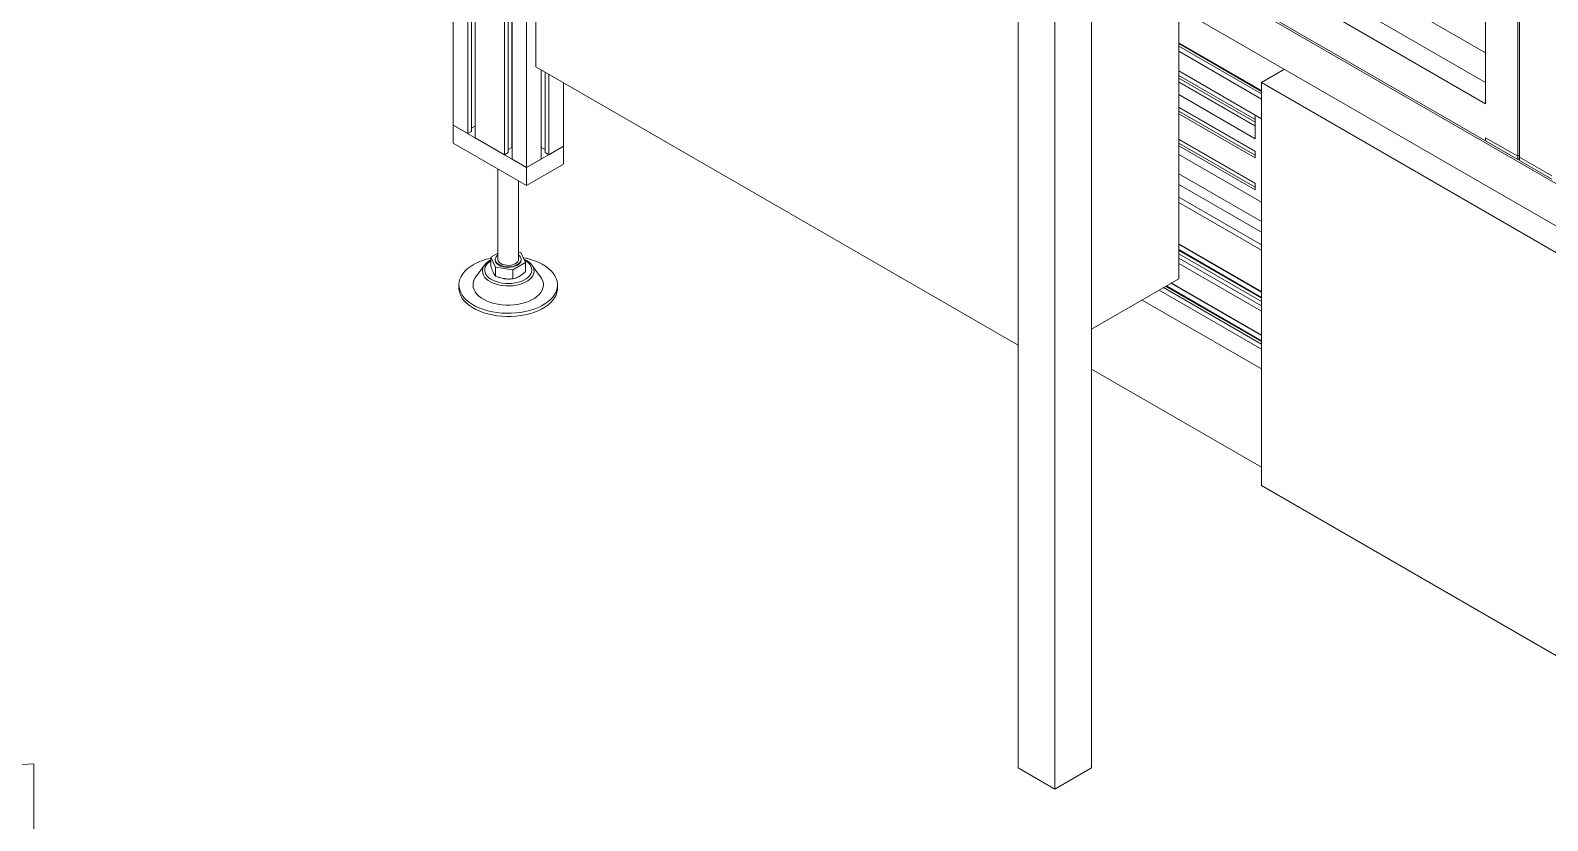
# Model space of a CAD drawing. Header units: millimetres. Extents: x 169 to 14583, y -399 to 10804.
# Drawn here: x 9499 to 10667, y 6953 to 7561 of the extents above; entities that cross this region are included whole.
import ezdxf

# ---------------------------------------------------------------- set-up
doc = ezdxf.new("R2010")
doc.units = ezdxf.units.MM
doc.header["$LTSCALE"] = 35

msp = doc.modelspace()

# ---------------------------------------------------------------- linework, layer by layer
at = {"color": 7, "linetype": 'Continuous', "lineweight": 18}
for p, q in [((10258.84, 6993.664), (10258.84, 8790.053)), ((9823.969, 7488.524), (9823.969, 7994.779)), ((9835.177, 7482.054), (9835.177, 7988.309)), ((9838.005, 7483.687), (9838.005, 7986.676)), ((9840.94, 7487.708), (9840.94, 7984.982)), ((9841.046, 7478.666), (9841.046, 7984.921)), ((9863.461, 7465.726), (9863.461, 7971.981)), ((9866.29, 7467.359), (9866.29, 7970.348)), ((9869.224, 7471.379), (9869.224, 7968.654)), ((9869.33, 7462.338), (9869.33, 7968.593)), ((9880.538, 7455.868), (9880.538, 7962.123)), ((10618.757, 7504.95), (10618.757, 7865.994)), ((10643.506, 7464.534), (10643.506, 7851.348)), ((10644.92, 7850.89), (10644.92, 7463.717)), ((9887.609, 7843.74), (9887.609, 7533.454)), ((10326.722, 7689.866), (10618.757, 7521.278)), ((10312.58, 7681.702), (10618.757, 7504.95)), ((10287.124, 7666.186), (11001.302, 7253.9)), ((10312.58, 7653.123), (10618.757, 7476.371)), ((10287.124, 7633.524), (11743.764, 6792.624)), ((10287.124, 7633.524), (10287.124, 6977.336)), ((10315.408, 7617.196), (10315.408, 6993.664)), ((10618.757, 7544.118), (10552.289, 7582.489)), ((10382.584, 7578.416), (10382.584, 7370.173)), ((10382.584, 7551.822), (10446.223, 7515.083)), ((10382.584, 7551.208), (10446.223, 7514.469)), ((10382.584, 7549.371), (10446.223, 7512.633)), ((10382.584, 7545.289), (10446.223, 7508.551)), ((9887.609, 7533.454), (10258.84, 7319.147)), ((9891.745, 7462.338), (9891.745, 7531.066)), ((9891.852, 7471.379), (9891.852, 7531.005)), ((9894.786, 7467.359), (9894.786, 7529.311)), ((9897.614, 7465.726), (9897.614, 7527.678)), ((10382.584, 7530.183), (10446.223, 7493.445)), ((10441.344, 7492.842), (10382.584, 7526.764)), ((10441.344, 7490.801), (10382.584, 7524.723)), ((10463.909, 7531.468), (10446.223, 7521.259)), ((9908.822, 7472.196), (9908.822, 7521.208)), ((10441.344, 7487.943), (10382.584, 7521.865)), ((10441.344, 7487.699), (10382.584, 7521.621)), ((10382.584, 7511.946), (10441.344, 7478.025)), ((10446.223, 7521.259), (10446.223, 7210.973)), ((10446.223, 7521.259), (10835.132, 7296.746)), ((10441.344, 7468.349), (10382.584, 7502.27)), ((10441.344, 7468.103), (10382.584, 7502.024)), ((10441.344, 7465.245), (10382.584, 7499.167)), ((9823.969, 7474.643), (9823.969, 7488.524)), ((9880.538, 7455.868), (9823.969, 7488.524)), ((9835.177, 7482.054), (9823.969, 7488.524)), ((9840.94, 7487.708), (9838.005, 7486.014)), ((10441.344, 7463.204), (10382.584, 7497.126)), ((10441.344, 7478.025), (10441.344, 7496.262)), ((9838.005, 7483.687), (9835.177, 7482.054)), ((9863.461, 7465.726), (9841.046, 7478.666)), ((10441.344, 7443.852), (10382.584, 7477.774)), ((10441.344, 7443.606), (10382.584, 7477.528)), ((10643.506, 7464.534), (10618.757, 7478.821)), ((10618.757, 7478.821), (10618.757, 7476.371)), ((10618.757, 7476.371), (10643.506, 7462.084)), ((9880.538, 7441.986), (9823.969, 7474.643)), ((9866.29, 7467.359), (9863.461, 7465.726)), ((9869.224, 7471.379), (9866.29, 7469.685)), ((9908.822, 7472.196), (9880.538, 7455.868)), ((9894.786, 7469.685), (9891.852, 7471.379)), ((9897.614, 7465.726), (9894.786, 7467.359)), ((9908.822, 7472.196), (9897.614, 7465.726)), ((9908.822, 7458.315), (9908.822, 7472.196)), ((10441.344, 7440.749), (10382.584, 7474.671)), ((10441.344, 7438.708), (10382.584, 7472.63)), ((10446.223, 7429.244), (10382.584, 7465.982)), ((10441.344, 7468.349), (10441.344, 7463.204)), ((10644.92, 7465.35), (10643.506, 7464.534)), ((10643.506, 7462.084), (10643.506, 7464.534)), ((10669.669, 7449.43), (10644.92, 7463.717)), ((10644.92, 7463.717), (10644.92, 7461.267)), ((9858.396, 7454.769), (9858.396, 7385.135)), ((9880.538, 7455.868), (9869.33, 7462.338)), ((9891.745, 7462.338), (9880.538, 7455.868)), ((9908.822, 7458.315), (9880.538, 7441.986)), ((9880.538, 7441.986), (9880.538, 7455.868)), ((10644.92, 7462.9), (10643.506, 7462.084)), ((10644.92, 7461.267), (10669.669, 7446.98)), ((9874.396, 7385.135), (9874.396, 7445.532)), ((10382.584, 7451.004), (10446.223, 7414.266)), ((10382.584, 7442.843), (10446.223, 7406.105)), ((10441.344, 7443.852), (10441.344, 7438.708)), ((10382.584, 7433.046), (10446.223, 7396.308)), ((10382.584, 7428.964), (10446.223, 7392.225)), ((10382.584, 7397.037), (10446.223, 7360.298)), ((10382.584, 7396.71), (10446.223, 7359.972)), ((9858.396, 7389.905), (9853.011, 7386.797)), ((9853.011, 7386.797), (9856.598, 7379.07)), ((9853.011, 7386.797), (9853.011, 7379.915)), ((9856.396, 7385.135), (9856.396, 7384.727)), ((9869.982, 7377), (9879.78, 7382.656)), ((9876.194, 7390.383), (9874.396, 7390.661)), ((9879.78, 7382.656), (9876.194, 7390.383)), ((9876.396, 7384.727), (9876.396, 7385.135)), ((9879.78, 7382.656), (9879.78, 7375.774)), ((10382.584, 7392.628), (10446.223, 7355.889)), ((10382.584, 7392.014), (10446.223, 7355.275)), ((10382.584, 7389.361), (10446.223, 7352.623)), ((10382.584, 7386.095), (10446.223, 7349.357)), ((10382.584, 7382.013), (10446.223, 7345.274)), ((9848.102, 7380.64), (9841.475, 7371.682)), ((9848.395, 7381.017), (9848.102, 7380.64)), ((9856.598, 7379.07), (9856.598, 7372.188)), ((9856.598, 7379.07), (9869.982, 7377)), ((9869.982, 7377), (9869.982, 7370.118)), ((9884.689, 7380.64), (9884.352, 7381.071)), ((9891.316, 7371.682), (9884.689, 7380.64)), ((10315.408, 7331.393), (10382.584, 7370.173)), ((9828.396, 7365.538), (9828.396, 7363.088)), ((9904.396, 7363.088), (9904.396, 7365.538)), ((10367.378, 7361.395), (10446.223, 7315.879)), ((10370.914, 7363.436), (10446.223, 7319.961)), ((10372.504, 7364.354), (10446.223, 7321.797)), ((10373.036, 7364.661), (10446.223, 7322.411)), ((10376.572, 7366.702), (10446.223, 7326.494)), ((10376.855, 7366.866), (10446.223, 7326.82)), ((10354.295, 7353.842), (10446.223, 7300.773)), ((10315.408, 7300.646), (10446.223, 7225.129)), ((10446.223, 7210.973), (10835.132, 6986.461)), ((9461.279, 6994.416), (9501.279, 6996.76)), ((9501.279, 6996.76), (9501.279, 5035.018)), ((10287.124, 6977.336), (10258.84, 6993.664)), ((10315.408, 6993.664), (10287.124, 6977.336))]:
    msp.add_line(p, q, dxfattribs=at)
at = {"color": 7, "linetype": 'Continuous', "lineweight": 18, "flags": 128}
for points in [[(9839.526, 7381.05), (9837.058, 7379.48), (9834.864, 7377.781), (9832.964, 7375.967), (9831.377, 7374.055), (9830.116, 7372.064), (9829.195, 7370.012), (9828.62, 7367.919), (9828.398, 7365.803), (9828.532, 7363.685), (9829.018, 7361.584), (9829.854, 7359.52), (9831.03, 7357.512), (9832.537, 7355.579), (9834.361, 7353.739), (9836.483, 7352.009), (9838.884, 7350.406), (9841.543, 7348.943), (9844.433, 7347.636), (9847.528, 7346.496), (9850.8, 7345.534), (9854.217, 7344.758), (9857.748, 7344.177), (9861.36, 7343.795), (9865.018, 7343.615), (9868.69, 7343.641), (9872.34, 7343.871), (9875.935, 7344.303), (9879.44, 7344.934), (9882.824, 7345.757), (9886.055, 7346.765), (9889.101, 7347.948), (9891.936, 7349.295), (9894.533, 7350.794), (9896.866, 7352.43), (9898.915, 7354.189), (9900.661, 7356.054), (9902.087, 7358.007), (9903.179, 7360.031), (9903.928, 7362.106), (9904.326, 7364.213), (9904.371, 7366.333), (9904.061, 7368.445), (9903.399, 7370.53), (9902.391, 7372.568), (9901.048, 7374.541), (9899.381, 7376.43), (9897.406, 7378.217), (9895.141, 7379.885), (9892.609, 7381.42), (9889.831, 7382.806), (9886.835, 7384.031), (9883.647, 7385.084), (9880.299, 7385.954), (9878.033, 7386.421)], [(9853.011, 7384.041), (9851.905, 7383.273), (9850.527, 7382.048), (9849.457, 7380.723), (9848.717, 7379.326), (9848.321, 7377.882), (9848.277, 7376.421), (9848.585, 7374.971), (9849.24, 7373.559), (9850.229, 7372.214), (9851.533, 7370.962), (9853.126, 7369.826), (9854.977, 7368.829), (9857.051, 7367.991), (9859.306, 7367.328), (9861.7, 7366.852), (9864.184, 7366.573), (9866.712, 7366.497), (9869.234, 7366.624), (9871.7, 7366.953), (9874.064, 7367.477), (9876.278, 7368.185), (9878.299, 7369.064), (9880.089, 7370.098), (9881.612, 7371.265), (9882.84, 7372.543), (9883.747, 7373.907), (9884.316, 7375.331), (9884.537, 7376.787), (9884.404, 7378.246), (9883.921, 7379.68), (9883.097, 7381.062), (9881.948, 7382.364), (9880.496, 7383.561), (9878.896, 7384.562)], [(9858.396, 7388.599), (9857.857, 7388.14), (9857.026, 7387.152), (9856.534, 7386.092), (9856.398, 7384.998), (9856.624, 7383.908), (9857.203, 7382.862), (9858.114, 7381.899), (9859.325, 7381.053)], [(9859.325, 7381.053), (9860.791, 7380.354), (9862.459, 7379.828), (9864.27, 7379.494), (9866.158, 7379.364), (9868.054, 7379.442), (9869.89, 7379.726), (9871.6, 7380.206), (9873.122, 7380.863), (9874.401, 7381.675), (9875.391, 7382.613), (9876.055, 7383.641), (9876.37, 7384.723), (9876.325, 7385.82), (9875.921, 7386.893), (9875.172, 7387.902), (9874.396, 7388.599)], [(9859.325, 7380.645), (9860.791, 7379.946), (9862.459, 7379.42), (9864.27, 7379.086), (9866.158, 7378.955), (9868.054, 7379.034), (9869.89, 7379.318), (9871.6, 7379.797), (9873.122, 7380.455), (9874.401, 7381.267), (9875.391, 7382.204), (9876.055, 7383.233), (9876.37, 7384.315), (9876.396, 7384.727)], [(9860.739, 7381.869), (9862.087, 7381.244), (9863.637, 7380.8), (9865.316, 7380.559), (9867.045, 7380.532), (9868.744, 7380.72), (9870.333, 7381.115), (9871.738, 7381.697), (9872.893, 7382.441), (9873.745, 7383.31), (9874.252, 7384.265), (9874.396, 7385.135)], [(9841.475, 7371.682), (9840.746, 7370.584), (9839.916, 7368.863), (9839.432, 7367.099), (9839.3, 7365.315), (9839.521, 7363.533), (9840.092, 7361.778), (9841.006, 7360.071), (9842.251, 7358.436), (9843.81, 7356.893), (9845.665, 7355.463), (9847.789, 7354.165), (9850.156, 7353.015), (9852.735, 7352.028), (9855.492, 7351.217), (9858.391, 7350.592), (9861.394, 7350.163), (9864.462, 7349.934), (9867.556, 7349.909), (9870.635, 7350.087), (9873.658, 7350.467), (9876.587, 7351.043), (9879.383, 7351.808), (9882.009, 7352.752), (9884.432, 7353.863), (9886.62, 7355.126), (9888.544, 7356.525), (9890.179, 7358.041), (9891.505, 7359.655), (9892.503, 7361.345), (9893.161, 7363.091), (9893.469, 7364.868), (9893.425, 7366.654), (9893.029, 7368.425), (9892.285, 7370.159), (9891.316, 7371.682)], [(9848.102, 7380.64), (9847.955, 7380.435), (9847.125, 7378.978), (9846.639, 7377.47), (9846.506, 7375.938), (9846.728, 7374.409), (9847.301, 7372.911), (9848.214, 7371.47), (9849.452, 7370.113), (9850.992, 7368.863), (9852.808, 7367.743), (9854.865, 7366.772), (9857.129, 7365.968), (9859.557, 7365.346), (9862.108, 7364.916), (9864.736, 7364.686), (9867.392, 7364.66), (9870.032, 7364.839), (9872.606, 7365.22), (9875.069, 7365.795), (9877.378, 7366.555), (9879.491, 7367.485), (9881.37, 7368.57), (9882.982, 7369.79), (9884.297, 7371.122), (9885.294, 7372.544), (9885.953, 7374.031), (9886.263, 7375.554), (9886.219, 7377.088), (9885.82, 7378.605), (9885.076, 7380.077), (9884.689, 7380.64)], [(9828.396, 7363.088), (9828.532, 7361.235), (9829.018, 7359.134), (9829.854, 7357.07), (9831.03, 7355.062), (9832.537, 7353.129), (9834.361, 7351.289), (9836.483, 7349.559), (9838.884, 7347.956), (9841.543, 7346.494), (9844.433, 7345.186), (9847.528, 7344.046), (9850.8, 7343.084), (9854.217, 7342.309), (9857.748, 7341.727), (9861.36, 7341.345), (9865.018, 7341.166), (9868.69, 7341.191), (9872.34, 7341.421), (9875.935, 7341.854), (9879.44, 7342.484), (9882.824, 7343.307), (9886.055, 7344.315), (9889.101, 7345.498), (9891.936, 7346.845), (9894.533, 7348.344), (9896.866, 7349.981), (9898.915, 7351.74), (9900.661, 7353.604), (9902.087, 7355.558), (9903.179, 7357.582), (9903.928, 7359.657), (9904.326, 7361.764), (9904.396, 7363.088)]]:
    msp.add_lwpolyline(points, dxfattribs=at)
at = {"color": 7, "linetype": 'Continuous', "lineweight": 18}
for centre, radius, start, end in [((9862.577, 7339.742), 47.304, 101.666818, 119.163772), ((9861.329, 7385.174), 4.953, 185.186551, 246.13359), ((9862.336, 7385.489), 3.956, 185.130291, 246.18985)]:
    msp.add_arc(centre, radius, start, end, dxfattribs=at)
for points, knots in [([(9852.566, 7384.475), (9852.24, 7384.279), (9851.3, 7383.715), (9849.944, 7382.653), (9848.898, 7381.695), (9848.492, 7381.119), (9848.444, 7381.051)], [0, 0, 0, 0, 0.199047338, 0.574391123, 0.949696733, 1, 1, 1, 1]), ([(9853.011, 7384.721), (9852.996, 7384.714), (9852.839, 7384.639), (9852.695, 7384.553), (9852.566, 7384.475)], [0, 0, 0, 0, 0.09971902, 1, 1, 1, 1]), ([(9884.284, 7381.103), (9884.066, 7381.373), (9883.465, 7382.119), (9882.185, 7383.204), (9880.502, 7384.373), (9879.189, 7385.023), (9878.53, 7385.349)], [0, 0, 0, 0, 0.15753447, 0.4346934, 0.71629767, 1, 1, 1, 1]), ([(9853.011, 7379.915), (9853.303, 7379.043), (9853.89, 7377.283), (9854.498, 7375.883), (9854.805, 7375.177)], [0, 0, 0, 0, 0.495457963, 1, 1, 1, 1]), ([(9854.805, 7375.177), (9854.847, 7375.086), (9855.169, 7374.4), (9855.776, 7373.284), (9856.322, 7372.556), (9856.598, 7372.188)], [0, 0, 0, 0, 0.07009856, 0.53078884, 1, 1, 1, 1]), ([(9856.598, 7372.188), (9857.685, 7371.776), (9859.878, 7370.943), (9862.146, 7370.501), (9863.29, 7370.278)], [0, 0, 0, 0, 0.49545796, 1, 1, 1, 1]), ([(9863.29, 7370.278), (9863.448, 7370.255), (9864.65, 7370.077), (9866.915, 7369.918), (9868.953, 7370.051), (9869.982, 7370.118)], [0, 0, 0, 0, 0.07009856, 0.53078884, 1, 1, 1, 1]), ([(9869.982, 7370.118), (9871.163, 7370.456), (9872.777, 7370.918), (9874.435, 7371.827), (9874.881, 7372.071)], [0, 0, 0, 0, 0.731366395, 1, 1, 1, 1]), ([(9874.881, 7372.071), (9876.113, 7372.88), (9877.772, 7373.97), (9879.369, 7375.405), (9879.78, 7375.774)], [0, 0, 0, 0, 0.74244865, 1, 1, 1, 1])]:
    msp.add_open_spline(points, degree=3, knots=knots, dxfattribs=at)

doc.saveas('drawing.dxf')
